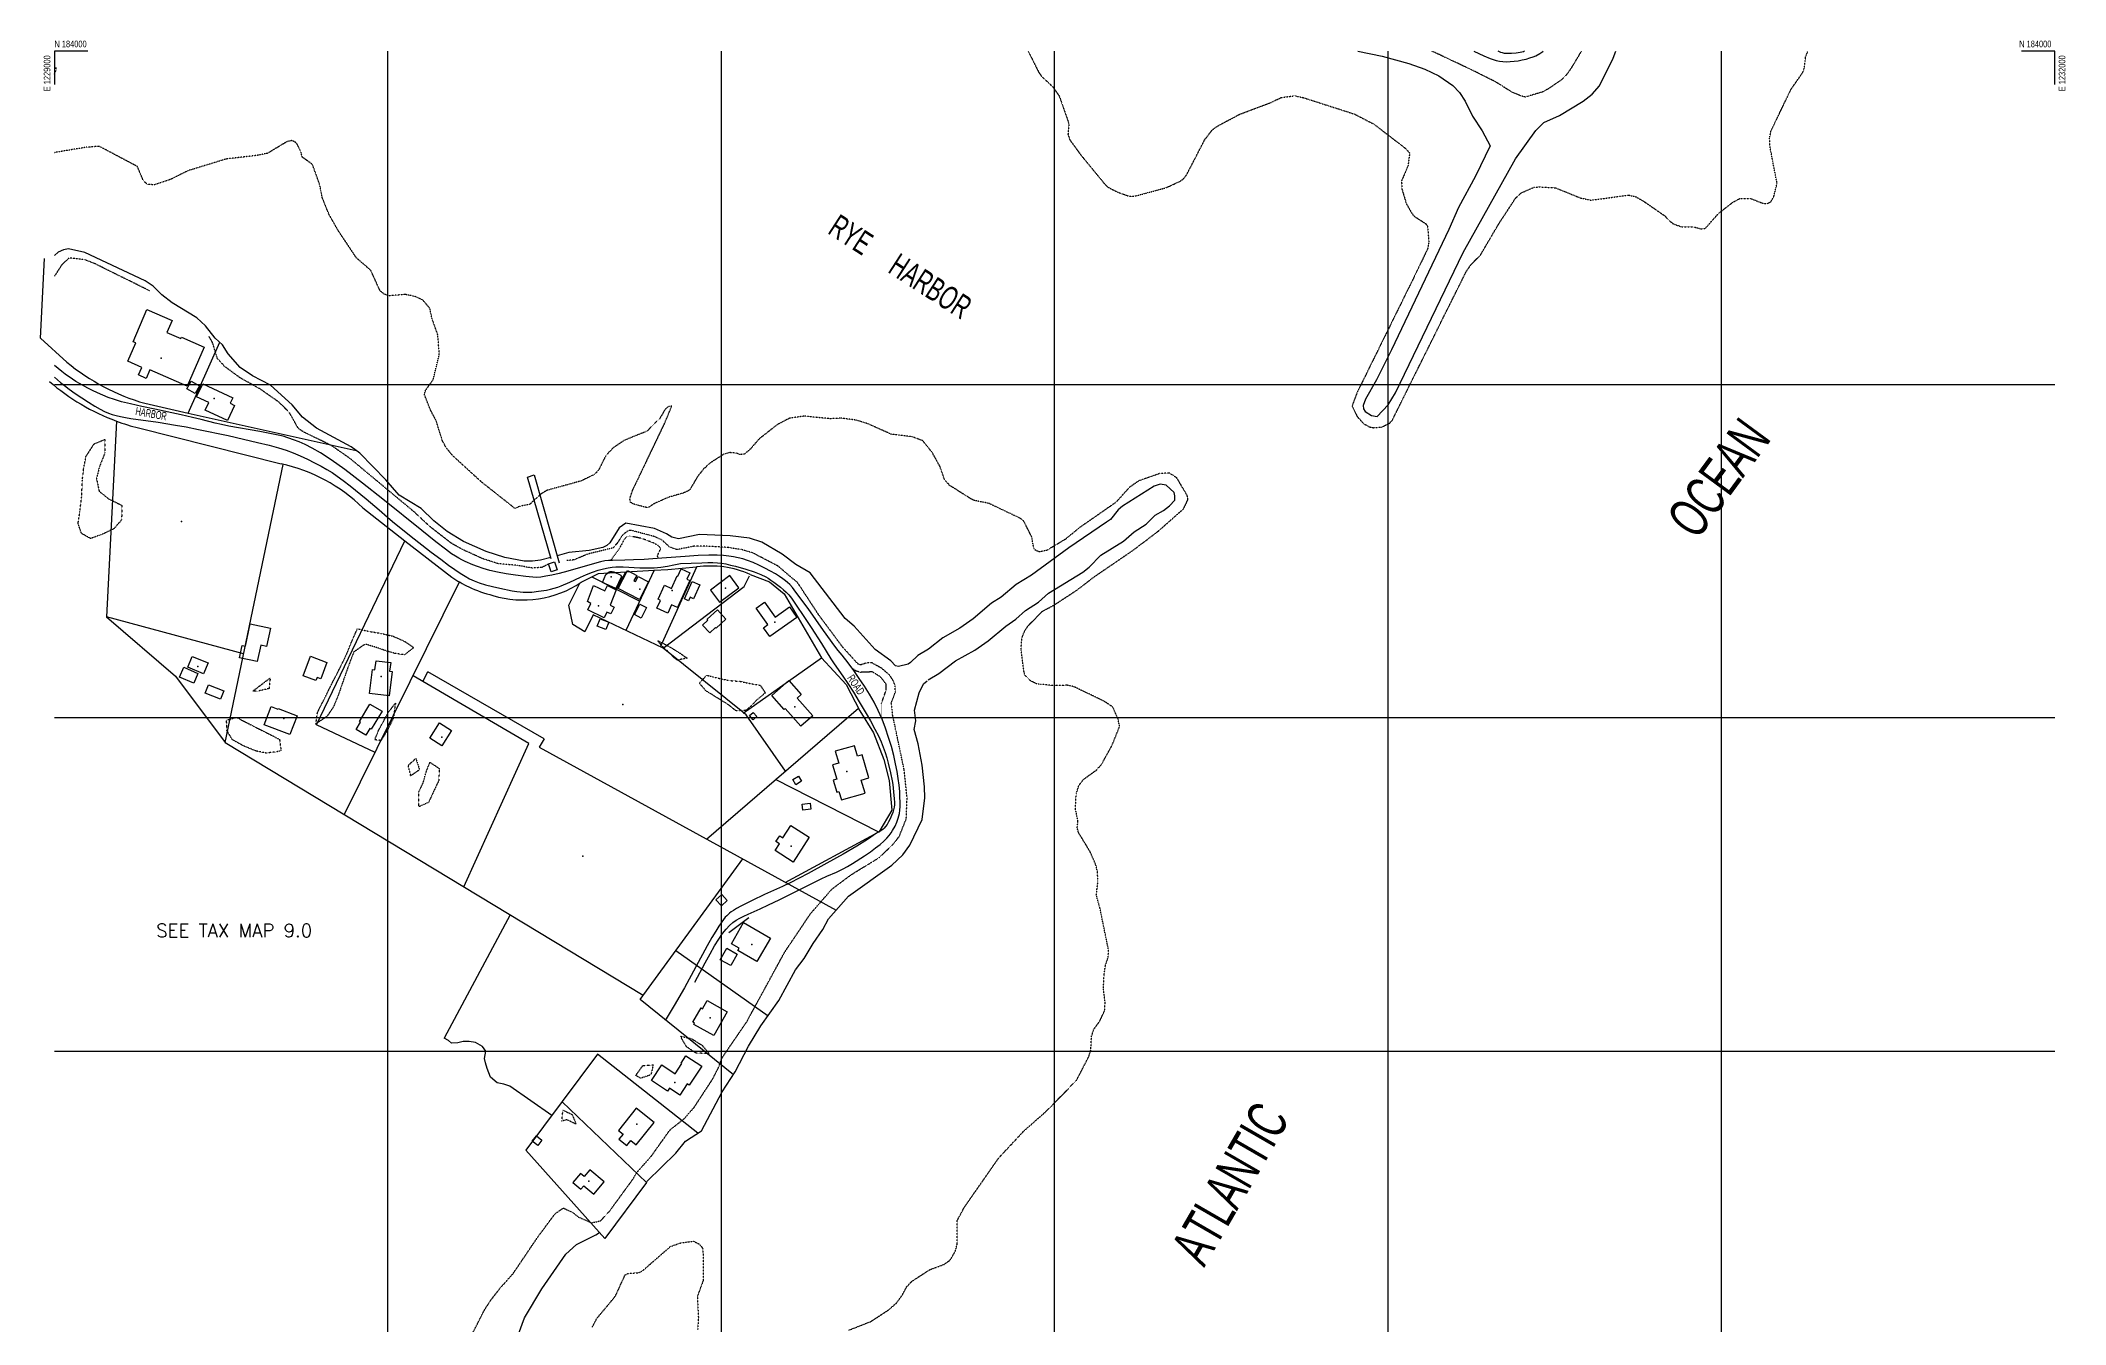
# Model space of a CAD drawing. Extents: x 1222984 to 1232016, y 177984 to 184016.
# Drawn here: x 1228979 to 1232016, y 182090 to 184016 of the extents above; entities that cross this region are included whole.
import ezdxf
from ezdxf.enums import TextEntityAlignment as Align

# ---------------------------------------------------------------- set-up
doc = ezdxf.new("R2010")
doc.units = 0
doc.header["$MEASUREMENT"] = 0
for name, pattern in [('BORDER', [0.625, 0.125, -0.125, 0.125, -0.125, 0, -0.125]), ('DASHDOT', [0.375, 0.125, -0.125, 0, -0.125]), ('DASHED', [0.5, 0.25, -0.25])]:
    doc.linetypes.add(name, pattern=pattern)
doc.layers.get('0').update_dxf_attribs({"linetype": 'CONTINUOUS'})
for name, color, linetype in [('BLDGS', 4, 'CONTINUOUS'), ('BORDER', 7, 'CONTINUOUS'), ('CORNER', 1, 'CONTINUOUS'), ('GRIDS', 2, 'CONTINUOUS'), ('HIGHWL', 4, 'DASHDOT'), ('ID-SYB', 5, 'CONTINUOUS'), ('LOT-D', 7, 'CONTINUOUS'), ('LOT-L', 1, 'CONTINUOUS'), ('OCEAN-L', 4, 'DASHDOT'), ('OCEAN-N', 5, 'CONTINUOUS'), ('RIVER-N', 10, 'CONTINUOUS'), ('ROAD', 5, 'CONTINUOUS'), ('ROAD-D', 3, 'DASHED'), ('ROAD-N', 6, 'CONTINUOUS'), ('TREE-L', 3, 'BORDER')]:
    doc.layers.add(name, color=color, linetype=linetype)
doc.styles.add('L200', font='simplex', dxfattribs={"height": 20})

# ---------------------------------------------------------------- blocks, each defined once
blk = doc.blocks.new('IP')
blk.add_point((0, 0))
blk = doc.blocks.new('ID')
at = {"layer": 'ID-SYB'}
blk.add_blockref('IP', (0, 0), dxfattribs=at)

msp = doc.modelspace()

# ---------------------------------------------------------------- linework, layer by layer
at = {"layer": 'BLDGS'}
for points, elevation in [([(1229198.9, 183497.8), (1229143.2, 183522.1), (1229137.6, 183509.3), (1229126, 183514.5), (1229131.1, 183525.9), (1229109.9, 183535.2), (1229122, 183562.6), (1229117.9, 183564.4), (1229138.8, 183612.5), (1229176.4, 183596.1), (1229168.5, 183578.2), (1229189.5, 183569.1), (1229190.4, 183571.2), (1229224.5, 183556.4), (1229198.9, 183497.8)], 22.5), ([(1229205.3, 183505.4), (1229217.8, 183498.3), (1229211.3, 183486.8), (1229198.7, 183493.9), (1229205.3, 183505.4)], 17.8), ([(1229267.7, 183480.2), (1229263.8, 183472), (1229270.1, 183468.9), (1229259.5, 183446.2), (1229226.1, 183461.8), (1229231.5, 183473.3), (1229213.3, 183481.8), (1229222.4, 183501.3), (1229267.7, 183480.2)], 21.3), ([(1229741, 183231.3), (1229750.1, 183234.3), (1229754, 183222.3), (1229744.9, 183219.3), (1229741, 183231.3)], 19), ([(1229808.5, 183198.9), (1229825.7, 183190.8), (1229829.4, 183198.6), (1229842.4, 183192.4), (1229833.7, 183169), (1229839.3, 183166.4), (1229834.4, 183156.2), (1229828.3, 183158.5), (1229824.5, 183150.4), (1229800, 183162.1), (1229804.7, 183171.9), (1229799.3, 183174.5), (1229808.5, 183198.9)], 25.9), ([(1229821.8, 183203.3), (1229827.1, 183215), (1229829.9, 183217.5), (1229831.1, 183218.7), (1229833.6, 183219.8), (1229836.7, 183219.9), (1229838.8, 183219), (1229849.3, 183214.3), (1229849.7, 183213.9), (1229850.3, 183212.5), (1229849.8, 183211.2), (1229842.1, 183194.2), (1229821.8, 183203.3)], 22.5), ([(1229891, 183204.1), (1229877.3, 183177.7), (1229845.6, 183194.1), (1229859.6, 183221.1), (1229873.4, 183213.9), (1229869.2, 183206), (1229871.7, 183204.6), (1229875.6, 183212.1), (1229891, 183204.1)], 19.7), ([(1229952.8, 183217.7), (1229948.4, 183208.2), (1229952.8, 183206.2), (1229934.5, 183165.9), (1229925.7, 183169.9), (1229920, 183157.3), (1229903.6, 183164.8), (1229908.8, 183176.4), (1229905.5, 183178), (1229915, 183199.1), (1229925.5, 183194.3), (1229934.1, 183213.3), (1229935.1, 183212.9), (1229940, 183223.6), (1229952.8, 183217.7)], 18.3), ([(1229968, 183199.8), (1229958.6, 183178.8), (1229953.3, 183181.1), (1229950.9, 183175.9), (1229945, 183178.5), (1229956.7, 183204.8), (1229968, 183199.8)], 17.8), ([(1229984, 183191.9), (1229997.5, 183173.7), (1230026.4, 183195.3), (1230012.9, 183213.5), (1229984, 183191.9)], 21.5), ([(1229877.8, 183170.6), (1229888, 183165.5), (1229880.2, 183149.9), (1229870, 183155), (1229877.8, 183170.6)], 16.3), ([(1230113.5, 183150.9), (1230073, 183122), (1230063.4, 183135.4), (1230070, 183140), (1230052.5, 183164.6), (1230065.1, 183173.6), (1230081, 183151.3), (1230102.3, 183166.6), (1230113.5, 183150.9)], 21.6), ([(1229277.6, 183090.3), (1229281.4, 183108.9), (1229286.5, 183107.9), (1229293.5, 183141.2), (1229323.9, 183134.8), (1229318.2, 183107.3), (1229309.4, 183109.1), (1229304.3, 183084.7), (1229277.6, 183090.3)], 21.3), ([(1229818.6, 183148.9), (1229831.3, 183143.6), (1229826.9, 183132.7), (1229814.1, 183137.9), (1229818.6, 183148.9)], 13.6), ([(1229994.5, 183162.2), (1230007.2, 183148.3), (1229992.4, 183134.6), (1229991.4, 183135.6), (1229982.8, 183127.6), (1229972, 183139.4), (1229980.1, 183146.9), (1229979.2, 183148), (1229994.5, 183162.2)], 19.4), ([(1229208.9, 183052), (1229187.5, 183061.3), (1229193.9, 183076), (1229215.2, 183066.8), (1229208.9, 183052)], 15.6), ([(1229200.1, 183076.1), (1229206.7, 183092.3), (1229230.5, 183082.6), (1229223.8, 183066.3), (1229200.1, 183076.1)], 18.5), ([(1229408.7, 183083.3), (1229399.4, 183058.7), (1229393.9, 183060.8), (1229392.1, 183056.1), (1229372.9, 183063.2), (1229383.9, 183092.7), (1229408.7, 183083.3)], 18.9), ([(1229472.5, 183036.9), (1229477.2, 183072.7), (1229480.7, 183072.3), (1229482.5, 183085.9), (1229504.3, 183083.1), (1229502.7, 183070.1), (1229506.6, 183069.5), (1229501.9, 183033.1), (1229472.5, 183036.9)], 29.4), ([(1229254.1, 183040.5), (1229249.2, 183028.1), (1229226.1, 183037.2), (1229231, 183049.6), (1229254.1, 183040.5)], 17.1), ([(1230119.5, 182987.5), (1230095.9, 183014.2), (1230094.3, 183012.9), (1230076.2, 183033.5), (1230101.7, 183056), (1230120.2, 183035), (1230114, 183029.5), (1230137.3, 183003.1), (1230119.5, 182987.5)], 24.6), ([(1229363.9, 183003.4), (1229352.9, 182975), (1229314.6, 182989.6), (1229325.2, 183017.2), (1229335.3, 183013.3), (1229335.7, 183014.2), (1229363.9, 183003.4)], 21), ([(1229491.3, 183010.1), (1229475.1, 182983.1), (1229473.1, 182984.3), (1229467, 182974), (1229452.4, 182982.7), (1229459.1, 182993.7), (1229457.5, 182994.7), (1229473.2, 183020.9), (1229491.3, 183010.1)], 20.1), ([(1229577.5, 182992.6), (1229595.4, 182981.3), (1229581.1, 182958.3), (1229563.1, 182969.5), (1229577.4, 182992.6)], 20.7), ([(1230053.7, 183002), (1230048.1, 182997.1), (1230042.5, 183003.5), (1230048, 183008.4), (1230053.7, 183002)], 15.5), ([(1230180.3, 182877.1), (1230215.7, 182887.4), (1230210, 182906.8), (1230221.4, 182910.2), (1230211.4, 182944.7), (1230204.3, 182942.6), (1230199.7, 182958.4), (1230171.1, 182950.1), (1230176.3, 182932.4), (1230166.9, 182929.6), (1230173.3, 182908), (1230168.1, 182906.5), (1230173.3, 182888.6), (1230176.6, 182889.5), (1230180.3, 182877.1)], 21.6), ([(1230112.2, 182899.9), (1230107.5, 182907.5), (1230116.1, 182912.8), (1230120.7, 182905.2), (1230112.2, 182899.9)], 17), ([(1230122.7, 182861.8), (1230121.7, 182870.8), (1230133.6, 182872.1), (1230134.6, 182863.1), (1230122.7, 182861.8)], 18.8), ([(1230081.1, 182801.2), (1230087.5, 182811.1), (1230082.2, 182814.5), (1230087.9, 182823.4), (1230092.7, 182820.3), (1230104.5, 182838.9), (1230132, 182821.3), (1230108, 182783.9), (1230081.1, 182801.2)], 34.3), ([(1230000.3, 182718.1), (1229992, 182727.1), (1230000.8, 182735), (1230009, 182726), (1230000.3, 182718.1)], 15.5), ([(1230073.8, 182669.7), (1230053.4, 182634.6), (1230025, 182651.1), (1230027, 182654.6), (1230015.3, 182661.4), (1230033.7, 182693.1), (1230073.8, 182669.7)], 24.2), ([(1229998.6, 182637.4), (1230008.4, 182654.8), (1230024.2, 182645.9), (1230014.3, 182628.5), (1229998.6, 182637.4)], 21.5), ([(1229979, 182576.1), (1230009, 182559.3), (1229989.1, 182523.7), (1229959.1, 182540.4), (1229960.1, 182542.3), (1229957.7, 182543.6), (1229969.8, 182565.2), (1229972.1, 182563.9), (1229979, 182576.1)], 25.4), ([(1229895.4, 182456), (1229910.8, 182479.6), (1229931.1, 182466.3), (1229941, 182481.6), (1229940, 182482.3), (1229947.2, 182493.3), (1229970.9, 182477.8), (1229952, 182449), (1229949, 182451), (1229938, 182434.2), (1229922.4, 182444.5), (1229919.6, 182440.1), (1229895.4, 182456)], 27.6), ([(1229899.3, 182393.4), (1229872.7, 182414.5), (1229846.1, 182381), (1229852.9, 182375.7), (1229846.7, 182368), (1229858.4, 182358.7), (1229864.4, 182366.1), (1229872.5, 182359.7), (1229899.3, 182393.4)], 27), ([(1229716.7, 182365.3), (1229722.9, 182373.3), (1229731.2, 182366.8), (1229725, 182358.9), (1229716.7, 182365.3)], 17.9), ([(1229824.6, 182304.2), (1229802.8, 182322.3), (1229794.3, 182312.1), (1229788.9, 182316.6), (1229777.7, 182303), (1229789.7, 182293.2), (1229793.9, 182298.2), (1229809.1, 182285.6), (1229824.6, 182304.2)], 22.7)]:
    msp.add_lwpolyline(points, dxfattribs=dict(at, elevation=elevation))
at = {"layer": 'BORDER'}
for p, q in [((1229000, 184000), (1229000, 183950)), ((1229050, 184000), (1229000, 184000)), ((1232000, 184000), (1231950, 184000)), ((1232000, 183950), (1232000, 184000))]:
    msp.add_line(p, q, dxfattribs=at)
at = {"layer": 'GRIDS'}
for points in [[(1229500, 182000), (1229500, 184000)], [(1230000, 184000), (1230000, 182000)], [(1230500, 182000), (1230500, 184000)], [(1231000, 184000), (1231000, 182000)], [(1231500, 182000), (1231500, 184000)], [(1229000, 183500), (1232000, 183500)], [(1232000, 183000), (1229000, 183000)], [(1229000, 182500), (1232000, 182500)]]:
    msp.add_lwpolyline(points, dxfattribs=at)
at = {"layer": 'HIGHWL'}
for points, elevation in [([(1231290, 184000.1), (1231275.7, 183976.3), (1231268.9, 183966.2), (1231260.4, 183957.2), (1231240.3, 183943.5), (1231231.6, 183938.9), (1231206.2, 183931.3), (1231198.9, 183933.2), (1231185.7, 183938.8), (1231161.8, 183953.9), (1231126.9, 183971.4), (1231066.1, 184000.1)], 15.3), ([(1229143.1, 183640.5), (1229059.7, 183681.8), (1229045, 183687.4), (1229025.4, 183689.7), (1229020.5, 183689), (1229010.8, 183679.4), (1228999.9, 183662.4)], 11.3), ([(1229740.3, 183230.2), (1229731, 183225.8), (1229716.5, 183224.8), (1229695.1, 183228.7), (1229665.5, 183231.4), (1229642.4, 183238.8), (1229612.9, 183252.2), (1229595.5, 183261.9), (1229562.8, 183287.3), (1229540.6, 183308.2), (1229443.3, 183389.2), (1229415.3, 183408.7), (1229374, 183428.7), (1229365.8, 183434.3), (1229352.8, 183457.4), (1229337.6, 183473.1), (1229308.6, 183493.3), (1229278.6, 183510.1), (1229255.6, 183527), (1229244.4, 183539.2), (1229237, 183563.4), (1229232.1, 183572)], 17.1), ([(1230255.1, 183022.4), (1230261.3, 183038.6), (1230260.9, 183048.3), (1230257.9, 183056.3), (1230252.5, 183064.3), (1230241.1, 183074.2), (1230226.2, 183082.5), (1230217.9, 183082.4), (1230209.2, 183079.5), (1230205.2, 183080.9), (1230182.2, 183106.3), (1230146.9, 183153.7), (1230114.8, 183202.7), (1230085, 183227.9), (1230047.3, 183247.5), (1230030.5, 183252.5), (1230009.8, 183255.7), (1229977.6, 183257.6), (1229959.2, 183257.6), (1229933.5, 183252.5), (1229922.9, 183256.2), (1229911.5, 183266.6), (1229900.4, 183271.9), (1229864.7, 183281.4), (1229860.3, 183280.7), (1229852.1, 183274.5), (1229843.6, 183261.5), (1229837.4, 183254.9), (1229800.1, 183245.9), (1229779.7, 183237.2), (1229768.5, 183235.9)], 14.3), ([(1229778.2, 182257.7), (1229785.3, 182251.8), (1229805.5, 182242.7), (1229818.7, 182245.6), (1229831.8, 182259.1), (1229868.3, 182309.1), (1229873, 182317.7), (1229895.2, 182342.7), (1229923.1, 182381.9), (1229944.8, 182399.2), (1229959.7, 182416.3), (1229987, 182458), (1229996, 182475.4), (1230001, 182489.6), (1230038.7, 182544.8), (1230095.1, 182648.4), (1230134, 182706.4), (1230165.9, 182743.1), (1230194.1, 182764.3), (1230237.7, 182791.1), (1230258.4, 182811.2), (1230267, 182822.1), (1230277.6, 182848.7), (1230278.8, 182881), (1230274.2, 182923.4), (1230257.2, 183004.1), (1230255.1, 183022.4)], 13.7), ([(1229594.9, 181999.9), (1229607, 182015), (1229621, 182026.1), (1229621, 182033.6), (1229614, 182050.6), (1229644.1, 182110.5), (1229653.8, 182125.7), (1229669.2, 182145.6), (1229688, 182166.6), (1229725.7, 182222.4), (1229750.9, 182256.3), (1229763.4, 182265), (1229778.2, 182257.7)], 15.1)]:
    msp.add_lwpolyline(points, dxfattribs=dict(at, elevation=elevation))
at = {"layer": 'LOT-L'}
for p, q in [((1228979.1, 183569.7), (1228985.2, 183689.3)), ((1229018.8, 183533.7), (1228979.1, 183569.7)), ((1229200.6, 183457.4), (1229248, 183563.6)), ((1229135.5, 183472), (1229200.6, 183457.4)), ((1229092.9, 183445.3), (1229077.9, 183151.7)), ((1229200.6, 183457.4), (1229452.5, 183401.1)), ((1229126.1, 183435), (1229340.1, 183381)), ((1229255.9, 182963), (1229343.2, 183380.4)), ((1229709.4, 183361.3), (1229719.4, 183364.9)), ((1229745, 183238.9), (1229709.4, 183361.3)), ((1229719.4, 183364.9), (1229757.1, 183232.7)), ((1229462.4, 183315), (1229525.5, 183265.9)), ((1229393, 182989.9), (1229525.5, 183265.9)), ((1229525.5, 183265.9), (1229595.9, 183211.2)), ((1229908.8, 183106.7), (1229963.5, 183226.5)), ((1229920.2, 183222.6), (1229963.2, 183226.5)), ((1229434.8, 182854.9), (1229607.4, 183204)), ((1229771.7, 183169.1), (1229788, 183202.2)), ((1229790.1, 183203.6), (1229806, 183211.8)), ((1229806, 183211.8), (1229816, 183216.9)), ((1229806, 183211.8), (1229878, 183175.4)), ((1229816, 183216.9), (1229857, 183219.2)), ((1229843.1, 183193), (1229857, 183219.2)), ((1229857, 183219.2), (1229899.7, 183221.5)), ((1229899.7, 183221.5), (1229857.2, 183131.2)), ((1229899.7, 183221.5), (1229920.2, 183222.6)), ((1229913.2, 183104.6), (1230034.3, 183197.3)), ((1230034.3, 183197.3), (1230042.6, 183213.2)), ((1230043.7, 183215.1), (1230072.6, 183204.1)), ((1230072.6, 183204.1), (1230094.3, 183186.3)), ((1229777.5, 183140), (1229771.7, 183169.1)), ((1230094.3, 183186.3), (1230150.6, 183090.4)), ((1229077.9, 183151.7), (1229181.8, 183062.7)), ((1229283.7, 183096), (1229077.9, 183151.7)), ((1229795.7, 183129.4), (1229777.5, 183140)), ((1229807.8, 183154.6), (1229795.7, 183129.4)), ((1229913.2, 183104.6), (1229807.8, 183154.6)), ((1230037.7, 183004.5), (1229913.2, 183104.6)), ((1230033.1, 183007.2), (1230150.6, 183090.4)), ((1230150.6, 183090.4), (1230187.5, 183050.1)), ((1229181.8, 183062.7), (1229255.9, 182963)), ((1229711.6, 182961.9), (1229537.8, 183063.3)), ((1229552.6, 183054.6), (1229559.8, 183069.4)), ((1229734.4, 182968.6), (1229559.8, 183069.4)), ((1230187.5, 183050.1), (1230207.8, 183010.5)), ((1229977.9, 182818.4), (1230205.7, 183014.6)), ((1229481, 182948.4), (1229393, 182989.9)), ((1230096.3, 182920.4), (1230037.7, 183004.5)), ((1230207.8, 183010.5), (1230228.6, 182977.5)), ((1229255.9, 182963), (1229883, 182584)), ((1229613.8, 182746.7), (1229711.6, 182961.9)), ((1229734.4, 182968.6), (1229727.2, 182956.3)), ((1229727.2, 182956.3), (1230172.2, 182711.6)), ((1230228.6, 182977.5), (1230243.9, 182937.8)), ((1230243.9, 182937.8), (1230252, 182906.1)), ((1230236.5, 182828.6), (1230081.5, 182907.6)), ((1230252, 182906.1), (1230255.7, 182861.5)), ((1230255.7, 182861.5), (1230236.5, 182828.6)), ((1230236.1, 182828.8), (1230095.5, 182752.8)), ((1229878.5, 182577.8), (1230032.3, 182788.5)), ((1229683.3, 182704.7), (1229584.6, 182519.5)), ((1230041.4, 182700), (1230011.7, 182677.8)), ((1229931.9, 182651), (1230070.5, 182553.4)), ((1230018.4, 182464.9), (1229878.5, 182577.8)), ((1229814.4, 182495.6), (1229707.1, 182351.6)), ((1229964.8, 182377.3), (1229814.4, 182495.6)), ((1229745.9, 182403.7), (1229683.1, 182447.5)), ((1229888, 182303), (1229761.3, 182424.3)), ((1229707.1, 182351.6), (1229825.7, 182219.4)), ((1229888, 182303), (1229825.7, 182219.4))]:
    msp.add_line(p, q, dxfattribs=at)
for points, elevation in [([(1230954.7, 184000.1), (1230991.1, 183992.7), (1231031.1, 183981.8), (1231055.2, 183973.4), (1231076.2, 183963.3), (1231097.3, 183948.6), (1231107.1, 183938.2), (1231115.6, 183925.4), (1231127, 183902.8), (1231141.1, 183880.7), (1231153.2, 183858.2), (1231131.4, 183812.9), (1231105.6, 183765.9), (1231091.2, 183732.6), (1231005.4, 183552), (1230982.8, 183507.2), (1230966.1, 183478.4), (1230962.9, 183468.6), (1230963.1, 183463.9), (1230965.6, 183459.5), (1230975.1, 183453.6), (1230983.8, 183452.1), (1231000.3, 183469.5), (1231011.4, 183487.8), (1231113, 183698), (1231191.4, 183838.6), (1231222, 183881.3), (1231233.7, 183893.4), (1231257.5, 183903.5), (1231292.6, 183925.1), (1231306.3, 183935.7), (1231317.2, 183948.2), (1231337.8, 183989.6), (1231342, 184000.1)], 7.9), ([(1229744.4, 183240.8), (1229728.8, 183236.7), (1229716.8, 183235), (1229704.4, 183235), (1229675.3, 183240.6), (1229647.7, 183249.6), (1229613.5, 183264.9), (1229588.9, 183279.8), (1229568.9, 183295.9), (1229550.2, 183314), (1229517.2, 183334.4), (1229497.2, 183357.4), (1229457.9, 183397.1), (1229444.9, 183406.6), (1229393.3, 183434.5), (1229372, 183451.1), (1229356.7, 183469.5), (1229323.9, 183499.1), (1229297.3, 183513), (1229278.6, 183525.5), (1229260.5, 183546.4), (1229252.3, 183559.7), (1229241.3, 183569.7), (1229226.8, 183588.2), (1229213.6, 183600.2), (1229176.4, 183622.6), (1229161.1, 183634.5), (1229148.3, 183647.7), (1229136.3, 183655.5), (1229045.7, 183698), (1229021.2, 183703.5), (1229013.8, 183702.4), (1229005.5, 183698.7), (1228999.9, 183693.8)], 5), ([(1230310.2, 183057.3), (1230326.5, 183066.6), (1230351.6, 183085.6), (1230380.2, 183101.5), (1230400.2, 183115.5), (1230426.8, 183137.8), (1230442, 183148), (1230456.2, 183161.1), (1230476.1, 183173.6), (1230491.1, 183187.4), (1230542.2, 183218.6), (1230552, 183226.3), (1230569.3, 183244), (1230603.6, 183265.3), (1230619.2, 183279.1), (1230637.6, 183290.5), (1230651.1, 183304.2), (1230663.6, 183311.1), (1230672.6, 183318.3), (1230680.5, 183326.9), (1230680.4, 183333.3), (1230679.6, 183338.3), (1230667.6, 183349.1), (1230658.2, 183350.7), (1230649.5, 183347.7), (1230601.8, 183317.6), (1230595.4, 183312.3), (1230583.8, 183297.8), (1230578.1, 183293.5), (1230521.2, 183255.3), (1230465.2, 183214.4), (1230442.4, 183200.3), (1230419.9, 183181.4), (1230405.6, 183172.3), (1230378, 183148.6), (1230358, 183134.5), (1230332.6, 183120.3), (1230310.9, 183103.3), (1230295.1, 183093.5), (1230284.1, 183083.1), (1230280.2, 183080.6), (1230266, 183077), (1230261.4, 183078.1), (1230254.6, 183085.6), (1230231, 183102.6), (1230199.3, 183137.8), (1230185.7, 183149.2), (1230133.5, 183217.7), (1230112.2, 183230.2), (1230091.4, 183245.5), (1230060.8, 183263.6), (1230042.7, 183269.5), (1230013.5, 183273.2), (1229967.6, 183275.2), (1229935.8, 183268.6), (1229926.1, 183271), (1229918.2, 183276.2), (1229899.8, 183284.3), (1229856.9, 183292.3), (1229846.8, 183285.4), (1229833.1, 183262.9), (1229828.7, 183258.5), (1229822.7, 183255.7), (1229802.2, 183251.3), (1229771.6, 183248), (1229754.1, 183243.4)], 5), ([(1230292.1, 182995.9), (1230290.1, 183011.5), (1230296.9, 183037.5), (1230303.6, 183051.1), (1230308.7, 183055.9)], 5.9), ([(1229887.8, 182303.2), (1229889.2, 182305.1), (1229931.8, 182347), (1229946.4, 182365.1), (1229970.3, 182380.9), (1230001.5, 182439.4), (1230021.2, 182469.1), (1230041, 182507.7), (1230059.6, 182538.1), (1230086.4, 182576.1), (1230111.5, 182622.4), (1230124.7, 182639), (1230137.8, 182661.9), (1230152.2, 182682.6), (1230160.8, 182698.7), (1230190.7, 182732.5), (1230256, 182779.2), (1230272.2, 182794.9), (1230282.7, 182809.4), (1230301.5, 182847.8), (1230305.4, 182880.1), (1230305.1, 182896.7), (1230301.3, 182929), (1230295.3, 182961.2), (1230289.5, 182982.5), (1230292.1, 182995.9)], 5.9), ([(1229657.1, 181999.9), (1229657.9, 182002.2), (1229668.7, 182023.8), (1229671.6, 182034.7), (1229680.2, 182047.3), (1229679.9, 182057.2), (1229685, 182065.8), (1229696, 182075.7), (1229705, 182100.4), (1229731.2, 182143.6), (1229766.9, 182195.5), (1229782.8, 182210.2), (1229811.9, 182224.5), (1229817.7, 182228.4)], 5.9)]:
    msp.add_lwpolyline(points, dxfattribs=dict(at, elevation=elevation))
msp.add_lwpolyline([(1229683.1, 182447.5), (1229674.1, 182450.6), (1229664.1, 182452.6), (1229653.8, 182461), (1229648.8, 182474.1), (1229646.6, 182482.7), (1229645, 182489.4), (1229647.2, 182500.3), (1229641.9, 182507), (1229631.5, 182513.4), (1229621.8, 182514.7), (1229613, 182514.8), (1229604.9, 182512.7), (1229595.6, 182512.1), (1229590.8, 182516.2), (1229584.6, 182519.5)], dxfattribs=at)
for centre, radius, start, end in [((1229226.9, 183786.1), 327.2, 230.4918, 253.7656), ((1229207.5, 183753.4), 328.7, 229.1475, 249.601), ((1229207.5, 183753.4), 328.7, 249.601, 255.6633), ((1229288.7, 183139.6), 246.8, 45.2758, 77.991), ((1229983.8, 183081.8), 146.1, 65.8329, 98.1098), ((1229701.4, 183365.1), 186.5, 235.5657, 244.5958), ((1229701.4, 183365.1), 186.5, 244.5958, 256.4404), ((1229703, 183333.2), 156.2, 253.1364, 303.8867)]:
    msp.add_arc(centre, radius, start, end, dxfattribs=at)
at = {"layer": 'OCEAN-L'}
for points, elevation in [([(1230460.3, 184000.1), (1230476.4, 183968.2), (1230481, 183961.9), (1230496.9, 183947.2), (1230507, 183932.8), (1230520.1, 183895.5), (1230521.3, 183889.7), (1230520.1, 183875.4), (1230522.8, 183867.3), (1230539.5, 183844.3), (1230576, 183800), (1230579.2, 183796.7), (1230593.5, 183789.2), (1230609.8, 183783.2), (1230615.7, 183782.3), (1230623.3, 183783.5), (1230666.7, 183795.2), (1230688, 183804.9), (1230693.9, 183809.2), (1230698.3, 183815.2), (1230725.3, 183867.4), (1230736.2, 183881.6), (1230742.5, 183886.8), (1230777.3, 183905.4), (1230822.4, 183922.3), (1230840.3, 183930.8), (1230860.4, 183933.3), (1230872.6, 183930.6), (1230949.7, 183905.9), (1230979, 183890.7), (1231026, 183854.5), (1231032.5, 183847.3), (1231030.1, 183828.5), (1231020.4, 183805.8), (1231020.9, 183793.2), (1231027.6, 183771.2), (1231035.5, 183757.2), (1231039.6, 183752.4), (1231056.8, 183741.3), (1231059.5, 183737), (1231061.3, 183713.6), (1231059.5, 183703.7), (1231039, 183661.2)], 0.3), ([(1231039, 183661.2), (1230954, 183488.8), (1230946.2, 183467.9), (1230953.8, 183452.2), (1230963.6, 183441.2), (1230972.6, 183436.6), (1230978.5, 183435.4), (1230990.5, 183436.2), (1231002.4, 183442.1), (1231006.6, 183446.8), (1231117.4, 183669.6), (1231124.5, 183679.9), (1231138.8, 183694.5), (1231166.5, 183741.6), (1231191.6, 183779.9), (1231199.8, 183787.6), (1231219.2, 183796), (1231226.5, 183796.6), (1231251, 183795.3), (1231288.8, 183780), (1231304.4, 183776.7), (1231361.3, 183784.3), (1231372, 183781.7), (1231382.1, 183776), (1231414.2, 183753.8), (1231426.9, 183741.6), (1231440.7, 183736.6), (1231459.6, 183736.4), (1231469, 183733.7), (1231476, 183734.4), (1231495.7, 183756.7), (1231516.9, 183773.4), (1231527.8, 183779.2), (1231543.6, 183779.3), (1231561.9, 183772.2), (1231568.9, 183771.4), (1231574.6, 183774.8), (1231578.7, 183782.2), (1231583.6, 183802), (1231572.8, 183857.5), (1231572.4, 183869.3), (1231574.4, 183880.3), (1231604.6, 183943), (1231622.3, 183968.5), (1231624.6, 183975.2), (1231626.3, 183991.1), (1231629.9, 184000.1)], -3.8), ([(1228999.9, 183965.6), (1229002.6, 183972), (1229002.5, 183975.5)], 2), ([(1230577.2, 182942.7), (1230586.2, 182958.7), (1230597.6, 182987.2), (1230595.3, 182998.1), (1230587.5, 183016.3), (1230573.5, 183025.5), (1230528.1, 183047.2), (1230518.4, 183049.1), (1230500, 183048.4), (1230478.8, 183050.4), (1230472.7, 183051.3), (1230463.9, 183055.7), (1230455.4, 183064.5), (1230454.3, 183068.7), (1230449.7, 183102.2), (1230450.9, 183119.7), (1230455, 183130.1), (1230460.3, 183138.3), (1230481.5, 183159.9), (1230499.1, 183169.3), (1230533.7, 183191.9), (1230559.9, 183212.1), (1230618.5, 183252.1), (1230655.7, 183280.4), (1230693.4, 183313.6), (1230700.1, 183327.7), (1230698.9, 183333.7), (1230683.4, 183360.1), (1230672.1, 183367.4), (1230657.5, 183366.5), (1230626.2, 183355.5), (1230612.5, 183346.1), (1230591.9, 183323.3), (1230537, 183285.2), (1230516.7, 183268.3), (1230488.2, 183251.2), (1230477.1, 183249.1), (1230471.8, 183251.2), (1230468.9, 183254.6), (1230465.7, 183271.5), (1230454.1, 183294.9), (1230448.5, 183299.4), (1230400.9, 183322.1), (1230380.2, 183326), (1230374.8, 183328.5), (1230342.8, 183348.7), (1230335, 183357.3), (1230328.3, 183376.9), (1230316.3, 183398.6), (1230302.2, 183415.9), (1230286.3, 183421.8), (1230254.7, 183425.7), (1230220, 183441.2), (1230203.1, 183446.6), (1230179.9, 183449.6), (1230163.1, 183448.8), (1230124.9, 183452.7), (1230103.2, 183449.8), (1230084.5, 183440.2), (1230056.5, 183418.2), (1230044, 183403.6), (1230035, 183395.8), (1230027.8, 183395.1), (1230022.8, 183397.2), (1230012.9, 183398), (1230003.6, 183395.5), (1229982.6, 183381.8), (1229973.3, 183373.1), (1229964.6, 183362.1), (1229952.4, 183341.5), (1229943.1, 183337.3), (1229921.2, 183331), (1229900.7, 183322.1), (1229891.8, 183316.3), (1229887.7, 183315.7), (1229868.6, 183320.8), (1229863.6, 183323.8), (1229863.1, 183329.2), (1229867.3, 183341.7), (1229914.9, 183441.2), (1229926, 183467.9), (1229921.4, 183467.2), (1229916.3, 183463.5), (1229907.4, 183448.5), (1229888.4, 183430), (1229854.7, 183416.4), (1229837.6, 183404.8), (1229826.7, 183393.1), (1229816, 183371.8), (1229810, 183365.3), (1229789.7, 183355.4), (1229738.7, 183341.4), (1229730.5, 183336.5), (1229712.6, 183320.2), (1229699.4, 183317.9), (1229690.5, 183314.3), (1229640.9, 183353.6), (1229597.1, 183393.6), (1229587.7, 183405.1), (1229581.7, 183416.3), (1229572.4, 183446.2), (1229564.3, 183461.4), (1229554.9, 183485.1), (1229556.6, 183491.4), (1229568.2, 183507.7), (1229577.3, 183545.6), (1229574.9, 183574.9), (1229566.1, 183599.8), (1229563.2, 183614.1), (1229552.7, 183626.8), (1229541.1, 183632.1), (1229526.3, 183635.2), (1229501, 183633.2), (1229494.1, 183636), (1229488.2, 183641.1), (1229474.5, 183671.4), (1229453.1, 183689.9), (1229425.8, 183730.7), (1229411.9, 183755.2), (1229401.9, 183779.9), (1229397.7, 183800.6), (1229387, 183830.3), (1229371.6, 183841.4), (1229369.4, 183850.1), (1229364.5, 183859.9), (1229361.8, 183863.4), (1229355.8, 183866.1), (1229348.7, 183864.4), (1229319.8, 183847), (1229304.2, 183843.8), (1229257.4, 183838.3), (1229199.9, 183820.7), (1229174.7, 183808), (1229149.5, 183799.6), (1229138.7, 183800.6), (1229133.2, 183806.5), (1229124.4, 183827.1), (1229067.1, 183857.4), (1229047.5, 183855.9), (1229005.3, 183849), (1228999.9, 183847.8)], -3.5), ([(1230191.6, 182081.8), (1230224.5, 182094.7), (1230251.2, 182112.2), (1230263.3, 182122.8), (1230272.2, 182135.2), (1230278.1, 182146.5), (1230285.4, 182154.6), (1230312.7, 182172.4), (1230334.3, 182180.4), (1230343.6, 182187), (1230351.2, 182200.2), (1230354, 182210.9), (1230353.9, 182245.9), (1230364.5, 182265.7), (1230416.2, 182339.9), (1230453.7, 182380.2), (1230487.5, 182410), (1230533.1, 182456.6), (1230551.1, 182491.6), (1230554.4, 182502), (1230555.3, 182521.9), (1230558.9, 182533), (1230567.5, 182544.8), (1230575.1, 182561.2), (1230575.8, 182573.3), (1230573.3, 182593), (1230574.2, 182613.5), (1230576.3, 182628.9), (1230580.1, 182640.2), (1230581.1, 182651.1), (1230568.2, 182714), (1230562.6, 182734.4), (1230565.1, 182755.3), (1230564.3, 182769.1), (1230562.3, 182778.4), (1230553.8, 182798.5), (1230535.6, 182828.7), (1230534, 182835.4), (1230535.1, 182844.7), (1230531.3, 182863.6), (1230532.3, 182885.3), (1230536.4, 182898.5), (1230543.6, 182908), (1230562.6, 182921.7), (1230570.8, 182930.6), (1230577.2, 182942.7)], -1.7), ([(1229806.8, 182086.4), (1229813.7, 182099.6), (1229841.3, 182132.6), (1229855.9, 182164.6), (1229860.4, 182166.8), (1229876.5, 182167.9), (1229882.4, 182171), (1229924, 182207.2), (1229938, 182212.3), (1229958.4, 182215.2), (1229967.3, 182210.6), (1229972.7, 182204), (1229972.9, 182156), (1229964.2, 182132.1), (1229965.8, 182100.3), (1229964.7, 182082.5)], -1.7)]:
    msp.add_lwpolyline(points, dxfattribs=dict(at, elevation=elevation))
at = {"layer": 'ROAD'}
for points, elevation in [([(1231129, 184000.1), (1231143.7, 183993.1), (1231153.1, 183989.2), (1231157.7, 183987.6), (1231162.4, 183986.2), (1231167.2, 183985.3), (1231172.3, 183984.6), (1231177.7, 183984.4), (1231183.3, 183984.6), (1231189.2, 183985), (1231195.2, 183985.9), (1231201.3, 183987), (1231207.2, 183988.4), (1231212.7, 183990), (1231217.6, 183991.7), (1231221.7, 183993.4), (1231227.8, 183996.6), (1231232.5, 183999.8), (1231232.9, 184000.1)], 15.2), ([(1231204.8, 184000.1), (1231203.1, 183999.2), (1231198.2, 183998), (1231192.5, 183997.1), (1231185.4, 183996.6), (1231181.7, 183996.5), (1231178, 183996.6), (1231174.8, 183996.9), (1231172, 183997.5), (1231169.5, 183998.3), (1231165.1, 184000.1)], 15.5), ([(1229342.9, 183422.8), (1229308.1, 183429.6), (1229261.4, 183437.9), (1229250.8, 183440), (1229240.9, 183442.3), (1229220.2, 183447.6), (1229207, 183450.9), (1229190.3, 183454.6), (1229150.4, 183463), (1229130.9, 183467.2), (1229114.2, 183471), (1229100.8, 183474.4), (1229089.9, 183477.6), (1229080.7, 183480.8), (1229072.4, 183484.1), (1229064.5, 183487.6), (1229057, 183491.1), (1229050, 183494.7), (1229037.7, 183501.5), (1229032.2, 183504.8), (1229026.9, 183508.2), (1229016.3, 183515.8), (1229010.9, 183519.9), (1228999.9, 183528.6)], 8.2), ([(1228999.9, 183511.2), (1229009.1, 183503.3), (1229014.9, 183498.7), (1229022.1, 183493.3), (1229031.1, 183486.9), (1229041.1, 183480.2), (1229051.3, 183473.5), (1229060.7, 183467.7), (1229068.5, 183463.1), (1229075.1, 183459.8), (1229081, 183457.2), (1229086.7, 183455.3), (1229092.7, 183453.6), (1229099.2, 183452.1), (1229106.4, 183450.7), (1229114.5, 183449.3), (1229155.4, 183443.6), (1229181.7, 183439.4), (1229197.5, 183436.5), (1229215.9, 183432.9), (1229260.5, 183423.5), (1229283.6, 183418.4), (1229304.7, 183413.4), (1229322.1, 183409), (1229336, 183405.2), (1229347.5, 183401.5), (1229358, 183397.5), (1229368.7, 183393), (1229379.6, 183388), (1229390.3, 183382.7), (1229400.2, 183377.6), (1229408.8, 183372.8), (1229416.5, 183368.1), (1229424.2, 183362.8), (1229432.9, 183356.3), (1229443.5, 183348.1), (1229467.7, 183328.5), (1229487, 183312.2), (1229499.3, 183301.3), (1229507, 183294.8), (1229532.7, 183274.1), (1229565, 183248.9), (1229579.3, 183238), (1229591, 183229.4), (1229600.6, 183222.6), (1229608.6, 183217.1), (1229615.8, 183212.7), (1229622.4, 183208.9), (1229629.4, 183205.5), (1229637.1, 183202.5), (1229646.3, 183199.7), (1229656.8, 183197), (1229667.8, 183194.5), (1229686.7, 183190.7), (1229693.4, 183189.7), (1229698.6, 183189), (1229703, 183188.7), (1229707.1, 183188.6), (1229716, 183188.9), (1229726.2, 183190.1), (1229738, 183191.9), (1229743.8, 183193.1), (1229749.5, 183194.5), (1229754.8, 183196.1), (1229760.2, 183198.1), (1229772.9, 183203.6), (1229789.2, 183211.4), (1229798.1, 183215.3), (1229807, 183218.8), (1229815.4, 183221.5), (1229823.3, 183223.5), (1229830.4, 183225), (1229836.6, 183226), (1229842, 183226.6), (1229847.2, 183226.9), (1229852.8, 183226.9), (1229878.2, 183225.4), (1229888.7, 183225.1), (1229899.3, 183225.3), (1229909.6, 183226.3), (1229919.5, 183227.8), (1229929.2, 183229.6), (1229938.8, 183231.8)], 12.9), ([(1229722.4, 183210.6), (1229706.9, 183212.4), (1229691.7, 183214.4), (1229677.4, 183216.4), (1229664.4, 183218.7), (1229653, 183221.3), (1229643.2, 183224.1), (1229634.7, 183227), (1229627.5, 183229.8), (1229615.9, 183234.9), (1229611.1, 183237.3), (1229606.4, 183239.8), (1229601.6, 183242.5), (1229595.6, 183246.4), (1229586.4, 183253.1), (1229572.1, 183264.2), (1229550.9, 183281.1), (1229492.4, 183328.2), (1229462.1, 183352.2), (1229435.7, 183372.5), (1229414.9, 183387.3), (1229399, 183397.7), (1229386.5, 183404.8), (1229376.2, 183410), (1229367, 183414), (1229358.5, 183417.3), (1229342.9, 183422.8)], 7.6), ([(1230181.5, 183094.3), (1230175.5, 183101.4), (1230170.5, 183107.8), (1230153.5, 183131.2), (1230130.2, 183164), (1230112.1, 183188.9), (1230106.8, 183195.7), (1230103, 183200), (1230099.7, 183203), (1230096.4, 183205.9), (1230092.3, 183208.9), (1230087.4, 183212.3), (1230081.3, 183216.1), (1230073.9, 183220.3), (1230065.4, 183224.7), (1230056.6, 183229.1), (1230047.8, 183233), (1230039.6, 183236.1), (1230032.3, 183238.5), (1230025.5, 183240.3), (1230018.6, 183241.6), (1230011.6, 183242.8), (1230003.6, 183243.7), (1229993.9, 183244.2), (1229981.4, 183244.2), (1229965.3, 183243.5), (1229945.9, 183242.2), (1229903.8, 183239), (1229884.7, 183237.8), (1229868.6, 183237), (1229855.3, 183236.6), (1229836.8, 183236.4), (1229830.8, 183236.2), (1229825.4, 183235.5), (1229819, 183234.2), (1229810.2, 183231.8), (1229770.2, 183220.1), (1229757.1, 183216.7), (1229746.2, 183214.2), (1229737.2, 183212.5), (1229729.6, 183211.4), (1229722.4, 183210.6)], 12.6), ([(1229938.8, 183231.8), (1229971.1, 183232.9), (1229980.1, 183233.1), (1229987.7, 183233), (1229994.3, 183232.7), (1230000.6, 183232), (1230007, 183231), (1230014.1, 183229.4), (1230021.7, 183227.5), (1230036.8, 183223.2), (1230049.4, 183219), (1230059.3, 183215.2), (1230067, 183211.6), (1230070.6, 183209.5), (1230074.5, 183206.9), (1230079.1, 183203.8), (1230089.1, 183196.1), (1230093.7, 183192.2), (1230097.7, 183188.5), (1230101.3, 183184.6), (1230105.4, 183179.5), (1230110.5, 183172.2), (1230126, 183149.3), (1230135, 183135.7), (1230150.3, 183111.8), (1230164.6, 183088.6), (1230169.6, 183081.1), (1230182.2, 183062.8), (1230189.8, 183051.5), (1230198.2, 183038.5), (1230207.1, 183024.1), (1230215.8, 183009.4), (1230223.8, 182995.5), (1230230.5, 182983.2), (1230235.7, 182973), (1230239.7, 182964.2), (1230242.9, 182956.2), (1230245.7, 182948.3), (1230248.2, 182940.2), (1230250.5, 182932.3), (1230254.1, 182917.6), (1230256.4, 182905.7), (1230257.3, 182900.2), (1230258.6, 182889.2), (1230259.5, 182878.5), (1230259.7, 182873.9), (1230259.7, 182869.8), (1230259.3, 182866), (1230258.6, 182862.3), (1230257.3, 182858.1), (1230255.5, 182853.5), (1230253.3, 182848.6), (1230250.9, 182844.1), (1230248.7, 182840.1), (1230246.6, 182837.1), (1230244.6, 182834.9), (1230242.7, 182833.1), (1230240.9, 182831.7), (1230236.9, 182829.3), (1230232.8, 182827)], 10.2), ([(1229960.7, 182603.6), (1229976, 182632.9), (1229983.3, 182646.3), (1229990.1, 182658.2), (1229996.4, 182668.3), (1230002.1, 182676.5), (1230007.5, 182683.2), (1230012.6, 182688.7), (1230017.6, 182693.1), (1230022.6, 182696.8), (1230027.9, 182699.9), (1230033.8, 182702.9), (1230040.4, 182705.9), (1230058.5, 182713.7), (1230071.1, 182719.5), (1230086.8, 182727.1), (1230137.8, 182752.6), (1230149.8, 182758.5), (1230158.3, 182762.5), (1230173.1, 182768.8), (1230177.7, 182771.1), (1230183, 182773.9), (1230189.4, 182777.4), (1230197.1, 182781.9), (1230214.9, 182793.3), (1230223.8, 182799.3), (1230231.6, 182805.1), (1230238.3, 182810.3), (1230243.8, 182815.2), (1230248.3, 182819.7), (1230251.9, 182823.8), (1230254.8, 182827.5), (1230257.1, 182831), (1230260.7, 182837.5), (1230263.4, 182843.5), (1230265.6, 182849.7), (1230266.5, 182853.1), (1230267.3, 182856.9), (1230267.8, 182861.5), (1230268.2, 182867), (1230268.3, 182873.7), (1230268.1, 182881.3), (1230267.7, 182889.8), (1230266.9, 182899.1), (1230265.6, 182909.1), (1230263.9, 182919.9), (1230261.6, 182931.4), (1230258.7, 182943.9), (1230255.2, 182957.2), (1230251.1, 182970.9), (1230246.4, 182984.7), (1230241.2, 182998.3), (1230235.5, 183011.1), (1230229.2, 183023.6), (1230222.4, 183035.7), (1230215.1, 183047.5), (1230207.1, 183059.3), (1230198.8, 183071), (1230190.2, 183082.6), (1230181.5, 183094.3)], 8), ([(1230232.8, 182827), (1230219.3, 182817.8), (1230203.3, 182807.7), (1230183.1, 182795.9), (1230158.5, 182782.1), (1230130.4, 182766.9), (1230103.5, 182752.9), (1230092.2, 182747.3), (1230064.9, 182735), (1230046.5, 182726.2), (1230029.4, 182717.5), (1230023.1, 182714), (1230018.4, 182711.2), (1230015, 182709), (1230012.5, 182707.1), (1230008.3, 182703.4), (1230006.1, 182701), (1230003.5, 182697.9), (1229996.5, 182687.9), (1229991.8, 182680.4), (1229986, 182670.7), (1229979, 182658.4), (1229944.8, 182595.3), (1229929.6, 182568.9), (1229916, 182546.1)], 12.1)]:
    msp.add_lwpolyline(points, dxfattribs=dict(at, elevation=elevation))
at = {"layer": 'ROAD-D'}
for points, elevation in [([(1229906, 183239.1), (1229904.3, 183243.1), (1229909.4, 183254.1), (1229906.6, 183257.7), (1229898.9, 183262.3), (1229881.2, 183269.1), (1229862.5, 183273), (1229857.5, 183271.3), (1229854.2, 183267.2), (1229847, 183253.6), (1229834.2, 183236.3)], 9.8), ([(1230240.4, 183000.1), (1230240.3, 183021.7), (1230247.6, 183042.4), (1230247.2, 183050.9), (1230239, 183061.5), (1230226.7, 183069.1), (1230209.1, 183068.4), (1230202.1, 183070.4), (1230196.1, 183074.7)], 13.1)]:
    msp.add_lwpolyline(points, dxfattribs=dict(at, elevation=elevation))
at = {"layer": 'TREE-L'}
for points, elevation in [([(1229101.3, 183318.7), (1229100.7, 183297.1), (1229089.1, 183283.7), (1229072.4, 183275.7), (1229054.1, 183269.1), (1229040.6, 183276.7), (1229035.5, 183291.7), (1229038.2, 183309.5), (1229040.9, 183331.5), (1229041.9, 183356.5), (1229044, 183374.8), (1229047.4, 183392.3), (1229059.6, 183411.2), (1229075.6, 183417.7), (1229075.8, 183398), (1229067.4, 183376.6), (1229063.1, 183359), (1229067.1, 183340.1), (1229081.6, 183328.4), (1229095.9, 183321.6), (1229101.3, 183318.7)], 14.5), ([(1229392.1, 182990.6), (1229394.5, 183008), (1229407.1, 183033), (1229414.6, 183048.3), (1229422.9, 183064.5), (1229431.1, 183080.7), (1229438.8, 183096.7), (1229445.4, 183113.5), (1229454.4, 183133.8), (1229471.9, 183129.9), (1229489.5, 183126.9), (1229507.8, 183122.7), (1229524.8, 183115.1), (1229538.9, 183105.7), (1229525.2, 183094.6), (1229510.2, 183096.9), (1229495.7, 183101.2), (1229481.5, 183106.1), (1229466, 183110.8), (1229448.9, 183098.8), (1229442.8, 183083.1), (1229433.8, 183057.7), (1229426.5, 183036.4), (1229418.6, 183016.9), (1229408.4, 183001.8), (1229395.5, 182993.5), (1229392.1, 182990.6)], 16.7), ([(1229904.6, 183116.2), (1229919.7, 183108.4), (1229936, 183098.7), (1229948.8, 183089.7), (1229933.2, 183086.6), (1229920.8, 183098.9), (1229909.7, 183109.9), (1229904.6, 183116.2)], 8.1), ([(1229297.6, 183040.3), (1229311.6, 183050.9), (1229323.7, 183060.1), (1229321.8, 183044), (1229305.5, 183040.3), (1229297.6, 183040.3)], 12.8), ([(1230058.5, 183049.1), (1230066.2, 183037.6), (1230051.9, 183025.6), (1230038.2, 183011.5), (1230022.4, 183010.6), (1230010.6, 183019.9), (1229995.8, 183029.1), (1229977.6, 183040.3), (1229967.3, 183052.1), (1229978.3, 183064.1), (1229994.3, 183060), (1230011.8, 183056.2), (1230028.7, 183054.9), (1230045, 183051.3), (1230058.5, 183049.1)], 12.7), ([(1229480.5, 182967.2), (1229486.2, 182981.5), (1229493.5, 182994.7), (1229501.1, 183008.9), (1229511.5, 183022.2), (1229508.4, 182999.8), (1229498.7, 182980.4), (1229489.8, 182966.2), (1229480.5, 182967.2)], 13.1), ([(1229333.7, 182949.1), (1229317.4, 182947.3), (1229302.1, 182950.4), (1229283, 182958.3), (1229266.6, 182967.6), (1229258.8, 182981.3), (1229258.2, 182996.8), (1229273, 183000.9), (1229289, 182992.6), (1229308.5, 182982.7), (1229323.8, 182975), (1229337.6, 182967.9), (1229339.9, 182951.1), (1229333.7, 182949.1)], 10.8), ([(1229542.1, 182939.2), (1229547.5, 182922.2), (1229534.3, 182913.2), (1229530.7, 182929), (1229542.1, 182939.2)], 11.7), ([(1229563.1, 182933.5), (1229577.4, 182924.1), (1229576.3, 182906), (1229568.7, 182889.8), (1229561, 182873.2), (1229546.7, 182866.7), (1229546.4, 182888.6), (1229553.4, 182903.7), (1229557.6, 182919.2), (1229563.1, 182933.5)], 10.8), ([(1229939.7, 182522.5), (1229955.3, 182519), (1229971.1, 182509.2), (1229982.1, 182496.4), (1229962.2, 182497.3), (1229948.2, 182506.6), (1229940.4, 182519.6), (1229939.7, 182522.5)], 12.3), ([(1229871.9, 182463.7), (1229882.7, 182478.8), (1229898, 182479.5), (1229894.6, 182464.7), (1229879.3, 182459.5), (1229871.9, 182463.7)], 9.6), ([(1229761.1, 182395.3), (1229762.7, 182411.7), (1229776.4, 182405.2), (1229782.4, 182390.6), (1229768.5, 182397.3), (1229761.1, 182395.3)], 9.5)]:
    msp.add_lwpolyline(points, dxfattribs=dict(at, elevation=elevation))

# ---------------------------------------------------------------- block references
at = {"layer": 'LOT-D', "xscale": 100, "yscale": 100, "zscale": 100}
for p in [(1229160, 183539.9), (1229239.7, 183479.2), (1229190.4, 183294.7), (1229835.1, 183211.5), (1230006.3, 183194.8), (1229816, 183168.4), (1229878, 183193), (1229926.6, 183191), (1230080.3, 183143.5), (1229215, 183077.2), (1229490.2, 183062), (1229852.7, 183020), (1230110.6, 183016.5), (1229344.1, 182999.4), (1229581.2, 182971), (1230188.4, 182919.8), (1230104.9, 182807.9), (1229792.4, 182792.6), (1230046.1, 182660), (1229983.5, 182550), (1229930.4, 182453.3), (1229873.4, 182390.7), (1229801.3, 182305.3)]:
    msp.add_blockref('ID', p, dxfattribs=at)

# ---------------------------------------------------------------- texts
at = {"layer": 'CORNER', "width": 0.666667}
for p in [(1229000, 184006), (1231946.7, 184006)]:
    msp.add_text('N 184000', height=10, dxfattribs=at).set_placement(p)
for s, p in [('E 1229000', (1228994, 183940)), ('E 1232000', (1232016, 183940))]:
    msp.add_text(s, height=10, rotation=89.9999, dxfattribs=at).set_placement(p)
at = {"layer": 'LOT-D', "color": 10, "style": 'L200'}
msp.add_text('SEE TAX MAP 9.0', height=20, dxfattribs=at).set_placement((1229269.6, 182671.1), align=Align.CENTER)
at = {"layer": 'OCEAN-N', "width": 0.666667}
for s, rotation, p in [('OCEAN', 53.7, (1231463.7, 183265.6)), ('ATLANTIC', 60, (1230724.3, 182174.8))]:
    msp.add_text(s, height=60, rotation=rotation, dxfattribs=at).set_placement(p)
at = {"layer": 'RIVER-N', "color": 10, "width": 0.666667}
msp.add_text('RYE     HARBOR', height=35, rotation=327.1, dxfattribs=at).set_placement((1230158.1, 183727.7))
at = {"layer": 'ROAD-N', "width": 0.666667}
for s, rotation, p in [('HARBOR', 350, (1229120.8, 183454.6)), ('ROAD', 303.8, (1230188.3, 183059.8))]:
    msp.add_text(s, height=12, rotation=rotation, dxfattribs=at).set_placement(p)

doc.saveas('drawing.dxf')
